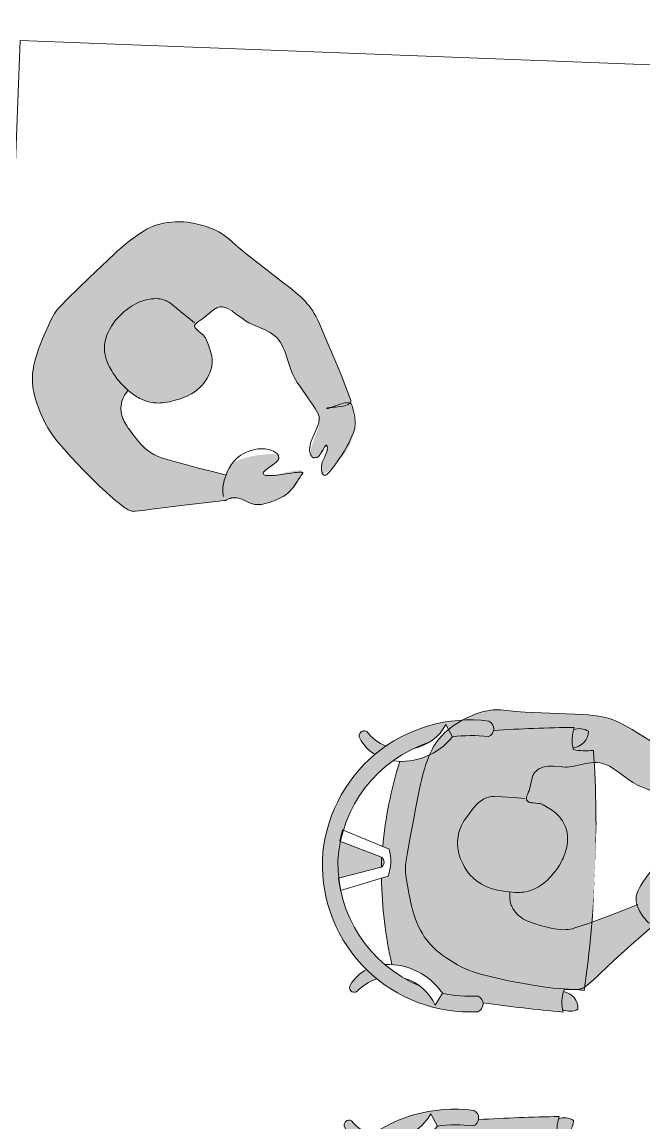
# Model space of a CAD drawing. Header units: millimetres. Extents: x 77208 to 83183, y 651 to 49284.
# Drawn here: x 79432 to 80594, y 47228 to 49284 of the extents above; entities that cross this region are included whole.
import ezdxf

# ---------------------------------------------------------------- set-up
doc = ezdxf.new("R2010")
doc.units = ezdxf.units.MM
doc.header["$MEASUREMENT"] = 0
for name, color, linetype, lineweight in [('FNSH-FLOR', 220, 'Continuous', 0), ('FURN-FREE', 1, 'Continuous', 0), ('PRES-FILL', 7, 'Continuous', 0), ('PRES-PEOP', 42, 'Continuous', 0)]:
    doc.layers.add(name, color=color, linetype=linetype, lineweight=lineweight)

# ---------------------------------------------------------------- blocks, each defined once
blk = doc.blocks.new('*U6')
at = {"layer": 'PRES-FILL', "linetype": 'ByBlock', "lineweight": -2}
h = blk.add_hatch(color=0, dxfattribs=at)
edge = h.paths.add_edge_path(flags=16)
edge.add_spline(control_points=[(-87.1, -291.1), (-88.9, -288.5), (-89.4, -283.3), (-89.5, -277.4)], knot_values=[0, 0, 0, 0, 1, 1, 1, 1], degree=3, periodic=0)
edge.add_spline(control_points=[(-89.5, -277.4), (-94.1, -264.3), (-102.3, -248.1), (-95, -247.6), (-88, -247), (-89.7, -264.1), (-89.5, -277.4)], knot_values=[0, 0, 0, 0, 0.509531, 0.509531, 0.509531, 1, 1, 1, 1], degree=3, periodic=0)
edge.add_spline(control_points=[(-89.5, -277.4), (-87.5, -283), (-86.2, -288.1), (-87.1, -291.1)], knot_values=[0, 0, 0, 0, 1, 1, 1, 1], degree=3, periodic=0)
edge.add_spline(control_points=[(-87.1, -291.1), (-86, -292.7), (-84.3, -293.3), (-82, -292.6), (-63.6, -286.7), (-44.9, -280.7), (-26.4, -274.1), (-4, -266.1), (18.4, -258.1), (40.8, -249.8), (62.1, -241.9), (84, -234.3), (102, -220.3), (117.4, -208.3), (129.9, -193.2), (142.6, -178.6), (163, -155.2), (182.9, -131.3), (203.2, -107.9), (213.2, -96.5), (224.2, -86), (234.3, -74.7), (246.7, -60.8), (254.8, -44.4), (259.7, -25), (268.8, 10.8), (269.4, 46.9), (252.7, 77.9), (241.3, 99.1), (227.3, 117.8), (212, 135.7), (198.2, 151.6), (184.4, 167.6), (170.6, 183.5), (153.9, 202.7), (137.1, 221.9), (119.8, 240.6), (106.8, 254.7), (88.4, 262.4), (71.1, 271.5), (49.3, 282.9), (28.3, 292.7), (3.3, 297.3), (-21.5, 302), (-44.7, 298.6), (-68.4, 290.7), (-91.1, 283.2), (-111.9, 273.8), (-130.5, 259.8), (-157.5, 239.5), (-182.8, 217.5), (-207.6, 194.9), (-226.2, 177.9), (-244, 160), (-260.3, 140.7), (-265.4, 134.8), (-270.1, 127.5), (-269.8, 119.5), (-269, 91.5), (-265, 65.1), (-263.2, 38), (-261.2, 9.3), (-260.2, -19.6), (-257.9, -48.3), (-257.6, -51.7), (-255, -54.6), (-254.2, -58), (-253.4, -61.6), (-253.2, -65.2), (-253.5, -68.8), (-254.4, -82.4), (-267.6, -92.2), (-268.2, -106.7), (-269, -125.4), (-262.5, -142.7), (-255.6, -157.8), (-248.2, -173.7), (-230.6, -189), (-215.1, -195.9), (-194.6, -205.1), (-227.5, -119.8), (-210.4, -122.7), (-200.6, -124.4), (-194.9, -152.8), (-181.9, -153.3), (-179.8, -153.3), (-175.7, -153.3), (-175.6, -151), (-174.7, -121.2), (-175.9, -84.2), (-191.9, -63.8), (-196.2, -58.4), (-202.4, -54.5), (-209.7, -51.7)], knot_values=[0, 0, 0, 0, 0.004098, 0.004098, 0.004098, 0.036354, 0.036354, 0.036354, 0.07573, 0.07573, 0.07573, 0.113201, 0.113201, 0.113201, 0.145266, 0.145266, 0.145266, 0.196552, 0.196552, 0.196552, 0.221625, 0.221625, 0.221625, 0.252365, 0.252365, 0.252365, 0.309173, 0.309173, 0.309173, 0.348127, 0.348127, 0.348127, 0.382965, 0.382965, 0.382965, 0.425054, 0.425054, 0.425054, 0.456865, 0.456865, 0.456865, 0.496842, 0.496842, 0.496842, 0.536467, 0.536467, 0.536467, 0.574696, 0.574696, 0.574696, 0.630228, 0.630228, 0.630228, 0.671879, 0.671879, 0.671879, 0.684675, 0.684675, 0.684675, 0.729775, 0.729775, 0.729775, 0.777357, 0.777357, 0.777357, 0.783126, 0.783126, 0.783126, 0.789055, 0.789055, 0.789055, 0.811446, 0.811446, 0.811446, 0.840448, 0.840448, 0.840448, 0.871083, 0.871083, 0.871083, 0.911485, 0.911485, 0.911485, 0.934486, 0.934486, 0.934486, 0.938181, 0.938181, 0.938181, 0.987094, 0.987094, 0.987094, 1, 1, 1, 1], degree=3, periodic=0)
edge.add_line((-209.7, -51.7), (-194, 0))
edge.add_spline(control_points=[(-194, 0), (-187, 22.7), (-179.6, 45.3), (-171.5, 67.7), (-163, 91.4), (-139.6, 107.6), (-118.7, 121.9), (-107.4, 129.7), (-96.1, 136.5), (-80.5, 136.9), (-68.4, 137.2), (-58.5, 133.8), (-50.1, 127.2)], knot_values=[0, 0, 0, 0, 0.324205, 0.324205, 0.324205, 0.66843, 0.66843, 0.66843, 0.855113, 0.855113, 0.855113, 1, 1, 1, 1], degree=3, periodic=0)
edge.add_line((-50.1, 127.2), (-43.4, 121.9))
edge.add_spline(control_points=[(-43.4, 121.9), (-53, 112), (-61.7, 101.2), (-66.2, 86.4), (-72, 67.4), (-70.6, 51.9), (-65.8, 32.4), (-60.9, 12.4), (-52.4, -3.9), (-40.5, -16.6), (-29.8, -28), (-15.7, -35.9), (4.1, -37.8), (21.4, -39.5), (32.8, -32.6), (46, -27.7), (56.1, -23.9), (64, -4.3), (73.4, -9.4), (78.2, -11.9), (80, -18.4), (83, -23.2), (90.4, -35.2), (104.9, -43.5), (103.9, -59.9), (102.6, -82.9), (81.9, -92.8), (71.8, -109.6), (62.8, -124.7), (56.9, -143.1), (45.7, -155.8), (27.6, -176.6), (-8.7, -176.6), (-33.9, -189.3), (-57.3, -201), (-80, -218.6), (-102.9, -230.2), (-126.4, -242.2), (-170.3, -203.5), (-183.9, -215.1), (-185.4, -216.4), (-186.2, -221.3), (-185.7, -224), (-184, -232.5), (-161.6, -243.7), (-165.3, -244.4), (-170.3, -245.4), (-189.8, -234), (-202.1, -232.4), (-207, -231.8), (-219.2, -228.5), (-217.4, -233.8), (-214.3, -243.7), (-208.3, -250.8), (-201.7, -257.1), (-184.8, -273.2), (-168.6, -289.9), (-141.4, -295.4), (-121.8, -299.2), (-104.3, -296.7), (-90.1, -293.9), (-88.5, -293.6), (-87.5, -292.6), (-87.1, -291.1)], knot_values=[0, 0, 0, 0, 0.044568, 0.044568, 0.044568, 0.101682, 0.101682, 0.101682, 0.159954, 0.159954, 0.159954, 0.212108, 0.212108, 0.212108, 0.25772, 0.25772, 0.25772, 0.292514, 0.292514, 0.292514, 0.310285, 0.310285, 0.310285, 0.355053, 0.355053, 0.355053, 0.417583, 0.417583, 0.417583, 0.47369, 0.47369, 0.47369, 0.564976, 0.564976, 0.564976, 0.649839, 0.649839, 0.649839, 0.736981, 0.736981, 0.736981, 0.746599, 0.746599, 0.746599, 0.777051, 0.777051, 0.777051, 0.817948, 0.817948, 0.817948, 0.83422, 0.83422, 0.83422, 0.863911, 0.863911, 0.863911, 0.939425, 0.939425, 0.939425, 0.993629, 0.993629, 0.993629, 1, 1, 1, 1], degree=3, periodic=0)
at = {"layer": 'PRES-PEOP', "color": 0, "linetype": 'ByBlock', "lineweight": -2, "flags": 128}
for points in [[(-250.1, -46.7), (-246.5, -46.2), (-243, -45.9), (-239.8, -45.9), (-236.8, -46), (-234, -46.3), (-228.6, -47.1), (-224, -48.2), (-219.9, -49.4), (-216.4, -50.7), (-213.3, -51.9), (-207.9, -54.4), (-203.8, -56.5), (-197.9, -59.9), (-191.9, -63.8), (-189.4, -65.6), (-184.9, -69.7), (-180.9, -73.9), (-177.6, -78.3), (-174.8, -82.6), (-172.5, -86.9), (-170.5, -91.1), (-168.9, -95.1), (-167.6, -98.9), (-166.6, -102.5), (-165.2, -109.4), (-164.5, -115.4), (-164.4, -120.5), (-164.6, -125), (-165, -128.8), (-165.6, -132), (-167.2, -137.4), (-168.7, -141.2), (-170.1, -143.9), (-172.6, -147.7), (-175.6, -151), (-175.9, -151.3), (-176.2, -151.6), (-176.5, -151.8), (-176.9, -152), (-177.2, -152.1), (-177.8, -152.4), (-178.3, -152.6), (-178.8, -152.7), (-179.2, -152.8), (-179.9, -153), (-180.5, -153.1), (-180.9, -153.1), (-181.4, -153.2), (-181.7, -153.2), (-181.9, -153.3), (-183, -153.2), (-184, -153.1), (-184.9, -152.7), (-185.8, -152.3), (-186.7, -151.8), (-187.6, -151.2), (-189.2, -149.7), (-190.7, -148.1), (-192.1, -146.4), (-193.4, -144.7), (-195.7, -141.2), (-199.7, -134.9), (-201.1, -132.6), (-202.4, -130.6), (-203.4, -129.1), (-204.3, -127.8), (-205.1, -126.7), (-206.5, -125.2), (-207.5, -124.2), (-208.2, -123.6), (-209.3, -123), (-209.9, -122.8), (-210.4, -122.7), (-211.6, -122.8), (-212.6, -123.4), (-213.4, -124.3), (-214, -125.6), (-214.5, -127.1), (-214.8, -128.8), (-215.1, -130.7), (-215.3, -132.8), (-215.4, -134.9), (-215.4, -139.4), (-215.3, -144), (-215, -148.6), (-214.3, -157.7), (-213.5, -165.7), (-212.9, -172.5), (-212.4, -178.2), (-212, -182.7), (-211.8, -186.3), (-211.7, -189.1), (-211.8, -191.3), (-211.8, -192.9), (-212, -194.1), (-212.2, -195), (-212.6, -196.2), (-213.1, -196.6), (-213.5, -196.8), (-214.2, -196.6), (-215.1, -195.9), (-216.8, -194.4), (-218.7, -192.9), (-220.7, -191.4), (-222.7, -189.9), (-224.8, -188.4), (-228.9, -185.5), (-232.6, -182.7), (-236, -180.2), (-238.9, -177.8), (-241.4, -175.6), (-245.6, -171.6), (-248.6, -168.4), (-250.6, -165.9), (-252, -163.9), (-253.9, -160.9), (-255.6, -157.8), (-258.4, -151.3), (-260.7, -145.7), (-262.6, -140.7), (-264, -136.4), (-265.2, -132.7), (-266, -129.4), (-267.2, -123.6), (-267.9, -119.4), (-268.2, -116.2), (-268.4, -111.4), (-268.2, -106.7), (-267.9, -104.3), (-267.3, -102), (-266.7, -99.9), (-265.9, -98), (-264.3, -94.3), (-257.6, -81.6), (-256.1, -78.5), (-255.1, -76.1), (-254.5, -74.2), (-253.9, -71.5), (-253.6, -70.1), (-253.5, -68.8), (-253.4, -67.5), (-253.4, -66.3), (-253.4, -65.3), (-253.4, -64.4), (-253.5, -62.8), (-253.6, -61.6), (-253.7, -60.7), (-253.9, -59.3), (-254.2, -58), (-254.4, -57.4), (-254.6, -56.8), (-255, -55.7), (-256.8, -52.1), (-257.2, -51.1), (-257.5, -50.4), (-257.6, -49.9), (-257.8, -49.1), (-257.9, -48.7), (-257.9, -48.3), (-259.4, -26.7), (-261.2, 5.6), (-263.2, 38), (-264.8, 58.4), (-267.6, 89), (-268.9, 104.3), (-269.8, 119.5), (-269.8, 121), (-269.8, 122.3), (-269.6, 123.6), (-269.4, 124.7), (-269.1, 125.8), (-268.4, 127.8), (-267.7, 129.5), (-267, 131), (-266.3, 132.3), (-265, 134.5), (-263.9, 136.1), (-262.2, 138.4), (-260.3, 140.7), (-254, 148.3), (-248.5, 154.6), (-238.6, 165.1), (-231.1, 172.8), (-219.5, 183.9), (-207.6, 194.9), (-188.9, 211.8), (-174.7, 224.2), (-163.9, 233.3), (-147.5, 246.7), (-130.5, 259.8), (-123.3, 264.8), (-116.9, 268.9), (-111.2, 272.2), (-106.1, 274.9), (-97.1, 279.4), (-90.1, 282.5), (-79.4, 286.7), (-68.4, 290.7), (-59.5, 293.5), (-51.6, 295.6), (-44.7, 297.1), (-38.6, 298.1), (-33.3, 298.8), (-28.6, 299.2), (-20.5, 299.6), (-14.5, 299.5), (-10, 299.2), (-3.3, 298.5), (3.3, 297.3), (11.9, 295.3), (19.5, 293.2), (26, 291.1), (31.7, 289.1), (41.7, 285.3), (49.1, 282.1), (60.1, 277), (71.1, 271.5), (84.3, 264.8), (94, 259.7), (101, 255.6), (106.1, 252.3), (109.7, 249.7), (112.4, 247.6), (116.2, 244.2), (119.8, 240.6), (132.8, 226.5), (151.8, 205.1), (170.6, 183.5), (191.3, 159.6), (212, 135.7), (217.6, 128.9), (222.5, 122.9), (230.6, 112.3), (236.4, 104.1), (240.6, 97.7), (246.8, 88), (252.7, 77.9), (255.8, 71.9), (258.3, 66.2), (260.3, 60.7), (261.9, 55.5), (263.2, 50.5), (265.1, 41), (266.1, 32.6), (266.5, 25.2), (266.6, 18.7), (266.4, 13.1), (265.6, 3.2), (264.6, -4), (262.5, -14.7), (259.7, -25), (257.6, -31.5), (255.6, -37.3), (253.6, -42.3), (251.7, -46.6), (250, -50.3), (246.7, -56.8), (244, -61.5), (241.8, -64.9), (238.2, -69.9), (234.3, -74.7), (230.5, -79), (223.6, -86.3), (213.3, -97), (208.2, -102.4), (203.2, -107.9), (172.9, -143.2), (142.6, -178.6), (133.1, -189.6), (125.9, -197.7), (120.3, -203.7), (116, -208), (112.7, -211.2), (107.5, -215.8), (102, -220.3), (98.6, -222.9), (95.2, -225.2), (88.9, -229.1), (83.1, -232.3), (78, -234.9), (68.9, -239), (61.9, -241.9), (40.8, -249.8), (7.2, -262), (-26.4, -274.1), (-40.3, -279), (-61.2, -285.9), (-82, -292.6), (-83.3, -292.9), (-84.5, -292.8), (-85.5, -292.5), (-86.5, -292), (-87.3, -291.3), (-88, -290.4), (-88.7, -289.5), (-89.3, -288.4), (-89.8, -287.2), (-90.3, -286), (-91, -283.3), (-91.7, -280.6), (-92.1, -277.9), (-92.8, -272.6), (-93.2, -267.8), (-93.5, -263.6), (-93.6, -260.2), (-93.8, -257.4), (-93.9, -255.1), (-93.9, -253.3), (-94, -251.9), (-94.1, -250.8), (-94.1, -249.9), (-94.3, -248.7), (-94.4, -248), (-94.5, -247.7), (-94.7, -247.5), (-95, -247.6), (-95.2, -247.9), (-95.2, -248.5), (-95.2, -249.2), (-95.1, -250), (-94.9, -251), (-94.6, -252), (-94.3, -253.1), (-93.6, -255.5), (-92.9, -257.9), (-92.1, -260.4), (-91.3, -262.9), (-89.8, -267.7), (-88.6, -272.1), (-87.6, -275.9), (-87, -279.1), (-86.5, -281.8), (-86.3, -284), (-86.2, -285.8), (-86.3, -287.3), (-86.4, -288.5), (-86.6, -289.5), (-87.1, -291), (-87.6, -292), (-88.1, -292.6), (-89, -293.4), (-90.1, -293.9), (-92.7, -294.7), (-95.3, -295.4), (-97.9, -296), (-100.4, -296.6), (-105.4, -297.6), (-110, -298.2), (-114.1, -298.7), (-117.7, -298.9), (-120.8, -299), (-123.6, -298.9), (-128.3, -298.6), (-131.8, -298.1), (-134.3, -297.6), (-138, -296.7), (-141.4, -295.4), (-149.1, -291.7), (-155.9, -288.2), (-161.8, -285), (-166.8, -282), (-175.7, -276.4), (-182.3, -272), (-192, -264.8), (-201.7, -257.1), (-203.2, -255.9), (-204.8, -254.6), (-206.4, -253.3), (-209.4, -250.7), (-212, -248.3), (-214.2, -246.2), (-215.9, -244.3), (-217.2, -242.7), (-218.2, -241.4), (-218.8, -240.2), (-219.3, -239.2), (-219.5, -238.4), (-219.6, -237.7), (-219.7, -237.1), (-219.6, -236.7), (-219.4, -235.8), (-219.1, -235.3), (-218.8, -234.9), (-218.2, -234.3), (-217.4, -233.8), (-216.6, -233.4), (-215.7, -233.1), (-214.9, -232.8), (-214.2, -232.6), (-213.4, -232.5), (-212, -232.2), (-210.8, -232.1), (-209.7, -232.1), (-207.8, -232.1), (-206.3, -232.1), (-204.2, -232.3), (-202.1, -232.4), (-199.7, -232.8), (-197.5, -233.3), (-195.5, -234), (-193.6, -234.7), (-190, -236.4), (-183.7, -239.7), (-181.4, -240.9), (-179.4, -241.9), (-177.6, -242.7), (-176, -243.3), (-173.3, -244.1), (-171.3, -244.5), (-169.8, -244.7), (-168.7, -244.8), (-167, -244.7), (-165.3, -244.4), (-164.6, -244.2), (-164.1, -243.9), (-163.7, -243.6), (-163.6, -243.3), (-163.6, -243), (-163.7, -242.6), (-163.9, -242.3), (-164.2, -241.9), (-164.6, -241.5), (-165, -241.1), (-165.5, -240.7), (-166.5, -239.8), (-167.7, -239), (-168.9, -238.2), (-170.1, -237.4), (-172.6, -235.9), (-177, -233), (-178.7, -231.8), (-180, -230.8), (-181.1, -230), (-182, -229.2), (-182.7, -228.6), (-183.8, -227.4), (-184.5, -226.5), (-185, -225.9), (-185.4, -224.9), (-185.6, -224.5), (-185.7, -224), (-185.7, -223.5), (-185.8, -223), (-185.8, -222.5), (-185.9, -221.5), (-186, -220.6), (-186, -219.8), (-185.9, -219.1), (-185.8, -218.5), (-185.7, -218), (-185.6, -217.6), (-185.5, -217.2), (-185.4, -216.9), (-185.1, -216.3), (-184.9, -216), (-184.7, -215.7), (-184.3, -215.4), (-183.9, -215.1), (-181.6, -213.7), (-179.3, -212.7), (-177.1, -212), (-174.8, -211.6), (-172.7, -211.4), (-170.5, -211.4), (-166.3, -211.9), (-162.3, -212.8), (-158.5, -214), (-155, -215.4), (-127.9, -228.6), (-124.6, -229.9), (-121.7, -230.8), (-119.3, -231.5), (-115, -232.2), (-111.9, -232.4), (-109.6, -232.2), (-106.2, -231.5), (-102.9, -230.2), (-94.2, -225.5), (-86.7, -221.1), (-73.5, -212.9), (-53.8, -200.5), (-43.9, -194.6), (-33.9, -189.3), (-29, -187.1), (-24.4, -185.2), (-15.2, -182.3), (1.3, -177.9), (13.7, -174.4), (18.2, -172.9), (22.1, -171.5), (28.6, -168.6), (33.3, -166), (36.6, -163.8), (41.4, -160.1), (43.6, -158.1), (45.7, -155.8), (47.9, -153.2), (49.9, -150.7), (51.6, -148.3), (54.5, -143.6), (56.8, -139.4), (60.6, -131.9), (66, -120.5), (68.8, -115), (71.8, -109.6), (73.8, -106.5), (75.8, -103.6), (80, -98.1), (87.8, -88.6), (90.7, -85.1), (93.1, -82), (95.2, -79.2), (96.8, -76.8), (99.4, -72.6), (101.1, -69.5), (102.1, -67.1), (103.3, -63.5), (103.7, -61.7), (103.9, -59.9), (104, -58.8), (103.9, -56.6), (103.6, -54.6), (103, -52.6), (102.3, -50.8), (101.5, -49.1), (100.7, -47.5), (98.8, -44.4), (83, -23.2), (78.3, -15.8), (77.2, -14), (76.3, -12.7), (75.6, -11.8), (74.5, -10.5), (73.4, -9.4), (72.7, -8.8), (72, -8.4), (71.4, -8.1), (70.7, -8), (70.1, -8), (69.5, -8.1), (68.8, -8.2), (68.2, -8.5), (67, -9.1), (65.9, -9.9), (64.8, -10.8), (63.7, -11.8), (62.7, -12.8), (60.7, -14.8), (57.2, -18.6), (54.5, -21.5), (52.4, -23.5), (50.9, -24.8), (49.7, -25.7), (48.8, -26.3), (47.4, -27.1), (46, -27.7), (35.6, -31.4), (27.7, -33.9), (21.7, -35.6), (17.3, -36.6), (13.9, -37.2), (11.5, -37.5), (7.8, -37.8), (4.1, -37.8), (1.2, -37.6), (-1.6, -37.3), (-4.1, -36.9), (-6.5, -36.4), (-10.9, -35.2), (-14.7, -33.9), (-18, -32.5), (-20.9, -31.1), (-23.4, -29.7), (-27.7, -27), (-31, -24.7), (-33.4, -22.9), (-36.9, -19.9), (-40.5, -16.6), (-43.3, -13.7), (-45.7, -11.1), (-47.8, -8.5), (-49.6, -6.1), (-51.2, -3.9), (-53.8, 0.4), (-55.9, 4.2), (-57.5, 7.5), (-60, 13.5), (-61.6, 18.1), (-63.8, 25.1), (-65.8, 32.4), (-67.4, 39.1), (-68.6, 45), (-69.3, 50.3), (-69.8, 54.9), (-70, 59), (-70, 62.5), (-70, 65.6), (-69.6, 70.9), (-69.1, 74.9), (-68.6, 77.8), (-67.5, 82.1), (-66.2, 86.4), (-65.3, 88.9), (-63.3, 93.6), (-61.4, 97.5), (-59.5, 100.9), (-57.8, 103.8), (-56.2, 106.3), (-53.1, 110.6), (-50.6, 113.8), (-46.6, 118.5), (-42.3, 123.1), (-39.5, 125.9), (-34.1, 130.9), (-29.4, 135), (-25.2, 138.3), (-21.5, 141), (-14.8, 145.5), (-9.6, 148.5), (-5.7, 150.7), (0.4, 153.8), (6.7, 156.6), (10, 158), (13.2, 159.1), (16.3, 159.9), (19.2, 160.6), (22, 161.2), (27.2, 161.9), (31.9, 162.1), (36, 162.1), (39.5, 162), (42.6, 161.6), (48, 160.8), (52, 159.8), (54.9, 159), (59.2, 157.4), (63.4, 155.6), (67.4, 153.5), (71.1, 151.4), (77.6, 147.3), (83.1, 143.3), (87.6, 139.5), (91.4, 136), (94.6, 132.8), (100, 126.9), (103.7, 122.1), (106.4, 118.4), (110.3, 112.5), (113.9, 106.4), (116.2, 102.1), (118.1, 97.9), (119.7, 93.8), (121, 89.9), (122.1, 86.2), (123, 82.8), (124.3, 76.2), (124.9, 70.4), (125.1, 65.4), (125, 61.1), (124.6, 57.4), (124.1, 54.2), (123.5, 51.5), (122.1, 47), (120.8, 43.7), (119.6, 41.3), (117.5, 38), (115, 34.8), (95.8, 13.3), (86, 2.7), (76.2, -7.9)], [(-209.7, -51.7), (-201.8, -25.9), (-194, 0), (-188.7, 17), (-180.4, 42.4), (-176.1, 55), (-171.5, 67.7), (-169.8, 72), (-167.8, 75.9), (-165.8, 79.4), (-163.8, 82.6), (-161.7, 85.5), (-157.5, 90.7), (-153.4, 95), (-149.7, 98.6), (-146.2, 101.7), (-139.8, 106.9), (-134.7, 110.7), (-126.9, 116.3), (-118.7, 121.9), (-114, 125), (-109.9, 127.5), (-106.3, 129.4), (-103.1, 131), (-100.3, 132.3), (-97.8, 133.3), (-95.7, 134), (-91.9, 135.2), (-89.1, 135.9), (-86.9, 136.3), (-83.7, 136.7), (-80.5, 136.9), (-78.6, 136.9), (-76.8, 136.8), (-75, 136.7), (-71.8, 136.3), (-68.9, 135.7), (-66.3, 135.1), (-64.1, 134.4), (-62.2, 133.8), (-59, 132.5), (-56.6, 131.3), (-54.9, 130.4), (-52.5, 128.9), (-50.1, 127.2), (-46.8, 124.6), (-43.4, 121.9)]]:
    blk.add_lwpolyline(points, dxfattribs=at)
blk = doc.blocks.new('wishbone')
at = {"layer": 'PRES-FILL', "linetype": 'ByBlock', "lineweight": -2}
for points in [[(-37.8, 277.2, 0.130777), (-3.2, 307.3, -0.306335), (224.4, 469.1, -0.036506), (260.6, 465.6), (261, 466.7), (282.8, 462.6), (282.2, 460.9, -0.243242), (452, 307.3, 0.130777), (486.6, 277.2), (463.9, 264.3, -0.067728), (466.8, 197.2, 0.647408), (496, 197.1, 0.43745), (224.4, 498.1, 0.43745), (-47.2, 197.1, 0.647408), (-18, 197.2, -0.067728), (-15, 264.3)], [(224.4, 469.1, 0.032547), (192.1, 466.2), (215.5, 388, 0.563813), (234.1, 388.1), (260.6, 465.6, 0.036506)], [(6.8, 387.5, -0.023854), (23.5, 407.8, 0.127399), (-5.9, 436.8, 0.803319), (-18.7, 424.5, -0.128112)], [(425.3, 407.8, -0.023854), (442, 387.5, -0.128112), (467.5, 424.5, 0.803319), (454.7, 436.8, 0.127399)], [(463.7, 264.2, -0.23081), (414.2, 360.7, 0.052465), (254.4, 386.3), (254.3, 386.1), (249.9, 374.3, -0.15836), (199.4, 374.2), (195.2, 386.4, 0.052724), (34.6, 360.7, -0.23081), (-14.9, 264.2), (-15, 264.3, 0.067728), (-18, 197.2, -0.256697), (-30.3, 187.8, 0.011555), (-41.7, 37.5, -0.149337), (-0.1, 37.6, -0.072231), (0, 0, 0.02684), (224.4, -12, 0.02684), (448.8, 0, -0.072231), (448.9, 37.6, -0.149337), (490.5, 37.5, 0.011555), (479.1, 187.8, -0.256697), (466.8, 197.2, 0.067728), (463.9, 264.3)], [(-3.4, 38.5, 0.121346), (-37.4, 38.7, 0.226734), (-35.3, 10.3, 0.384766)], [(486.2, 38.7, 0.121346), (452.2, 38.5, 0.384766), (484.1, 10.3, 0.226734)]]:
    blk.add_hatch(color=7, dxfattribs=at).paths.add_polyline_path(points)
at = {"layer": 'FURN-FREE', "linetype": 'ByBlock', "lineweight": -2}
for p, q in [((169.1, 462.3), (192, 466.6)), ((199.4, 374.2), (169.1, 462.3)), ((192, 466.6), (215.5, 388)), ((234.1, 388.1), (261, 466.7)), ((282.8, 462.6), (249.9, 374.3)), ((261, 466.7), (282.8, 462.6)), ((-37.8, 277.2), (-14.9, 264.2)), ((486.6, 277.2), (463.7, 264.2))]:
    blk.add_line(p, q, dxfattribs=at)
for centre, radius, start, end in [((227.7, 222.1), 276, 90.6858, 185.1938), ((221.1, 222.1), 276, 354.8062, 89.3142), ((230.2, 219.9), 249.3, 91.3373, 159.4639), ((218.6, 219.9), 249.3, 20.5361, 88.6627), ((-10.9, 429.2), 9.04, 56.1779, 211.2802), ((-47, 365.4), 82.3, 31.0105, 60.0518), ((495.8, 365.4), 82.3, 119.9482, 148.9895), ((459.8, 429.2), 9.04, 328.7198, 123.8221), ((-77, 357.2), 89.1, 19.9162, 49.1183), ((525.8, 357.2), 89.1, 130.8817, 160.0838), ((-89.1, 363.1), 123.6, 306.8706, 4.9264), ((236.4, -386.2), 773.7, 93.0479, 105.1203), ((224.4, 451.9), 81.7, 252.2006, 288.1951), ((224.8, 393.7), 10.9, 211.3681, 329.0276), ((236.4, -386.2), 773.7, 90.1983, 91.5103), ((212.4, -386.2), 773.7, 74.8797, 86.9521), ((537.9, 363.1), 123.6, 175.0736, 233.1294), ((-77, 357.2), 89.1, 296.1194, 345.8993), ((525.8, 357.2), 89.1, 194.1007, 243.8806), ((230.2, 219.9), 249.3, 169.7255, 185.224), ((218.6, 219.9), 249.3, 354.776, 10.2745), ((-32.6, 203.7), 16, 204.3592, 336.0365), ((3216.8, -134.4), 3263, 174.3331, 176.9812), ((481.4, 203.7), 16, 203.9635, 335.6408), ((-2768, -134.4), 3263, 3.0188, 5.6669), ((-20.7, -30.5), 71.1, 73.2106, 107.1851), ((-6.7, 26.7), 33, 158.6902, 209.7899), ((-35, 42.1), 31.8, 269.3755, 353.5556), ((-129.6, 18.4), 130.9, 351.9351, 8.4606), ((578.4, 18.4), 130.9, 171.5394, 188.0649), ((469.5, -30.5), 71.1, 72.8149, 106.7894), ((483.8, 42.1), 31.8, 186.4444, 270.6245), ((455.5, 26.7), 33, 330.2101, 21.3098), ((223.7, 2082.7), 2094.7, 263.8705, 270.0203), ((225.1, 2082.7), 2094.7, 269.9797, 276.1295)]:
    blk.add_arc(centre, radius, start, end, dxfattribs=at)
blk = doc.blocks.new('wishbone_1')
at = {"layer": 'PRES-FILL', "linetype": 'ByBlock', "lineweight": -2}
for points in [[(-37.8, 277.2, 0.130777), (-3.2, 307.3, -0.306335), (224.4, 469.1, -0.036506), (260.6, 465.6), (261, 466.7), (282.8, 462.6), (282.2, 460.9, -0.243242), (452, 307.3, 0.130777), (486.6, 277.2), (463.9, 264.3, -0.067728), (466.8, 197.2, 0.647408), (496, 197.1, 0.43745), (224.4, 498.1, 0.43745), (-47.2, 197.1, 0.647408), (-18, 197.2, -0.067728), (-15, 264.3)], [(224.4, 469.1, 0.032547), (192.1, 466.2), (215.5, 388, 0.563813), (234.1, 388.1), (260.6, 465.6, 0.036506)], [(6.8, 387.5, -0.023854), (23.5, 407.8, 0.127399), (-5.9, 436.8, 0.803319), (-18.7, 424.5, -0.128112)], [(425.3, 407.8, -0.023854), (442, 387.5, -0.128112), (467.5, 424.5, 0.803319), (454.7, 436.8, 0.127399)], [(463.7, 264.2, -0.23081), (414.2, 360.7, 0.052465), (254.4, 386.3), (254.3, 386.1), (249.9, 374.3, -0.15836), (199.4, 374.2), (195.2, 386.4, 0.052724), (34.6, 360.7, -0.23081), (-14.9, 264.2), (-15, 264.3, 0.067728), (-18, 197.2, -0.256697), (-30.3, 187.8, 0.011555), (-41.7, 37.5, -0.149337), (-0.1, 37.6, -0.072231), (0, 0, 0.02684), (224.4, -12, 0.02684), (448.8, 0, -0.072231), (448.9, 37.6, -0.149337), (490.5, 37.5, 0.011555), (479.1, 187.8, -0.256697), (466.8, 197.2, 0.067728), (463.9, 264.3)], [(-3.4, 38.5, 0.121346), (-37.4, 38.7, 0.226734), (-35.3, 10.3, 0.384766)], [(486.2, 38.7, 0.121346), (452.2, 38.5, 0.384766), (484.1, 10.3, 0.226734)]]:
    blk.add_hatch(color=7, dxfattribs=at).paths.add_polyline_path(points)
at = {"layer": 'FURN-FREE', "linetype": 'ByBlock', "lineweight": -2}
for p, q in [((169.1, 462.3), (192, 466.6)), ((199.4, 374.2), (169.1, 462.3)), ((192, 466.6), (215.5, 388)), ((234.1, 388.1), (261, 466.7)), ((282.8, 462.6), (249.9, 374.3)), ((261, 466.7), (282.8, 462.6)), ((-37.8, 277.2), (-14.9, 264.2)), ((486.6, 277.2), (463.7, 264.2))]:
    blk.add_line(p, q, dxfattribs=at)
for centre, radius, start, end in [((227.7, 222.1), 276, 90.6858, 185.1938), ((221.1, 222.1), 276, 354.8062, 89.3142), ((230.2, 219.9), 249.3, 91.3373, 159.4639), ((218.6, 219.9), 249.3, 20.5361, 88.6627), ((-10.9, 429.2), 9.04, 56.1779, 211.2802), ((-47, 365.4), 82.3, 31.0105, 60.0518), ((495.8, 365.4), 82.3, 119.9482, 148.9895), ((459.8, 429.2), 9.04, 328.7198, 123.8221), ((-77, 357.2), 89.1, 19.9162, 49.1183), ((525.8, 357.2), 89.1, 130.8817, 160.0838), ((-89.1, 363.1), 123.6, 306.8706, 4.9264), ((236.4, -386.2), 773.7, 93.0479, 105.1203), ((224.4, 451.9), 81.7, 252.2006, 288.1951), ((224.8, 393.7), 10.9, 211.3681, 329.0276), ((236.4, -386.2), 773.7, 90.1983, 91.5103), ((212.4, -386.2), 773.7, 74.8797, 86.9521), ((537.9, 363.1), 123.6, 175.0736, 233.1294), ((-77, 357.2), 89.1, 296.1194, 345.8993), ((525.8, 357.2), 89.1, 194.1007, 243.8806), ((230.2, 219.9), 249.3, 169.7255, 185.224), ((218.6, 219.9), 249.3, 354.776, 10.2745), ((-32.6, 203.7), 16, 204.3592, 336.0365), ((3216.8, -134.4), 3263, 174.3331, 176.9812), ((481.4, 203.7), 16, 203.9635, 335.6408), ((-2768, -134.4), 3263, 3.0188, 5.6669), ((-20.7, -30.5), 71.1, 73.2106, 107.1851), ((-6.7, 26.7), 33, 158.6902, 209.7899), ((-35, 42.1), 31.8, 269.3755, 353.5556), ((-129.6, 18.4), 130.9, 351.9351, 8.4606), ((578.4, 18.4), 130.9, 171.5394, 188.0649), ((469.5, -30.5), 71.1, 72.8149, 106.7894), ((483.8, 42.1), 31.8, 186.4444, 270.6245), ((455.5, 26.7), 33, 330.2101, 21.3098), ((223.7, 2082.7), 2094.7, 263.8705, 270.0203), ((225.1, 2082.7), 2094.7, 269.9797, 276.1295)]:
    blk.add_arc(centre, radius, start, end, dxfattribs=at)
blk = doc.blocks.new('*U31')
at = {"layer": 'PRES-FILL', "color": 7, "linetype": 'ByBlock', "lineweight": -2, "rotation": 87.78686084466047}
for name, p in [('wishbone', (-344.5, 526.2)), ('wishbone_1', (-372.6, -200.7))]:
    blk.add_blockref(name, p, dxfattribs=at)
at = {"linetype": 'ByBlock', "lineweight": -2}
blk.add_wipeout([(-307.3, 1199.3), (891.8, 1153), (799.1, -1245.2), (-400, -1198.9)], dxfattribs=at).dxf.layer = 'FURN-FREE'
blk = doc.blocks.new('*U44')
at = {"layer": 'PRES-FILL', "linetype": 'ByBlock', "lineweight": -2}
h = blk.add_hatch(color=0, dxfattribs=at)
edge = h.paths.add_edge_path(flags=16)
edge.add_spline(control_points=[(-87.1, -291.1), (-88.9, -288.5), (-89.4, -283.3), (-89.5, -277.4)], knot_values=[0, 0, 0, 0, 1, 1, 1, 1], degree=3, periodic=0)
edge.add_spline(control_points=[(-89.5, -277.4), (-94.1, -264.3), (-102.3, -248.1), (-95, -247.6), (-88, -247), (-89.7, -264.1), (-89.5, -277.4)], knot_values=[0, 0, 0, 0, 0.509531, 0.509531, 0.509531, 1, 1, 1, 1], degree=3, periodic=0)
edge.add_spline(control_points=[(-89.5, -277.4), (-87.5, -283), (-86.2, -288.1), (-87.1, -291.1)], knot_values=[0, 0, 0, 0, 1, 1, 1, 1], degree=3, periodic=0)
edge.add_spline(control_points=[(-87.1, -291.1), (-86, -292.7), (-84.3, -293.3), (-82, -292.6), (-63.6, -286.7), (-44.9, -280.7), (-26.4, -274.1), (-4, -266.1), (18.4, -258.1), (40.8, -249.8), (62.1, -241.9), (84, -234.3), (102, -220.3), (117.4, -208.3), (129.9, -193.2), (142.6, -178.6), (163, -155.2), (182.9, -131.3), (203.2, -107.9), (213.2, -96.5), (224.2, -86), (234.3, -74.7), (246.7, -60.8), (254.8, -44.4), (259.7, -25), (268.8, 10.8), (269.4, 46.9), (252.7, 77.9), (241.3, 99.1), (227.3, 117.8), (212, 135.7), (198.2, 151.6), (184.4, 167.6), (170.6, 183.5), (153.9, 202.7), (137.1, 221.9), (119.8, 240.6), (106.8, 254.7), (88.4, 262.4), (71.1, 271.5), (49.3, 282.9), (28.3, 292.7), (3.3, 297.3), (-21.5, 302), (-44.7, 298.6), (-68.4, 290.7), (-91.1, 283.2), (-111.9, 273.8), (-130.5, 259.8), (-157.5, 239.5), (-182.8, 217.5), (-207.6, 194.9), (-226.2, 177.9), (-244, 160), (-260.3, 140.7), (-265.4, 134.8), (-270.1, 127.5), (-269.8, 119.5), (-269, 91.5), (-265, 65.1), (-263.2, 38), (-261.2, 9.3), (-260.2, -19.6), (-257.9, -48.3), (-257.6, -51.7), (-255, -54.6), (-254.2, -58), (-253.4, -61.6), (-253.2, -65.2), (-253.5, -68.8), (-254.4, -82.4), (-267.6, -92.2), (-268.2, -106.7), (-269, -125.4), (-262.5, -142.7), (-255.6, -157.8), (-248.2, -173.7), (-230.6, -189), (-215.1, -195.9), (-194.6, -205.1), (-227.5, -119.8), (-210.4, -122.7), (-200.6, -124.4), (-194.9, -152.8), (-181.9, -153.3), (-179.8, -153.3), (-175.7, -153.3), (-175.6, -151), (-174.7, -121.2), (-175.9, -84.2), (-191.9, -63.8), (-196.2, -58.4), (-202.4, -54.5), (-209.7, -51.7)], knot_values=[0, 0, 0, 0, 0.004098, 0.004098, 0.004098, 0.036354, 0.036354, 0.036354, 0.07573, 0.07573, 0.07573, 0.113201, 0.113201, 0.113201, 0.145266, 0.145266, 0.145266, 0.196552, 0.196552, 0.196552, 0.221625, 0.221625, 0.221625, 0.252365, 0.252365, 0.252365, 0.309173, 0.309173, 0.309173, 0.348127, 0.348127, 0.348127, 0.382965, 0.382965, 0.382965, 0.425054, 0.425054, 0.425054, 0.456865, 0.456865, 0.456865, 0.496842, 0.496842, 0.496842, 0.536467, 0.536467, 0.536467, 0.574696, 0.574696, 0.574696, 0.630228, 0.630228, 0.630228, 0.671879, 0.671879, 0.671879, 0.684675, 0.684675, 0.684675, 0.729775, 0.729775, 0.729775, 0.777357, 0.777357, 0.777357, 0.783126, 0.783126, 0.783126, 0.789055, 0.789055, 0.789055, 0.811446, 0.811446, 0.811446, 0.840448, 0.840448, 0.840448, 0.871083, 0.871083, 0.871083, 0.911485, 0.911485, 0.911485, 0.934486, 0.934486, 0.934486, 0.938181, 0.938181, 0.938181, 0.987094, 0.987094, 0.987094, 1, 1, 1, 1], degree=3, periodic=0)
edge.add_line((-209.7, -51.7), (-194, 0))
edge.add_spline(control_points=[(-194, 0), (-187, 22.7), (-179.6, 45.3), (-171.5, 67.7), (-163, 91.4), (-139.6, 107.6), (-118.7, 121.9), (-107.4, 129.7), (-96.1, 136.5), (-80.5, 136.9), (-68.4, 137.2), (-58.5, 133.8), (-50.1, 127.2)], knot_values=[0, 0, 0, 0, 0.324205, 0.324205, 0.324205, 0.66843, 0.66843, 0.66843, 0.855113, 0.855113, 0.855113, 1, 1, 1, 1], degree=3, periodic=0)
edge.add_line((-50.1, 127.2), (-43.4, 121.9))
edge.add_spline(control_points=[(-43.4, 121.9), (-53, 112), (-61.7, 101.2), (-66.2, 86.4), (-72, 67.4), (-70.6, 51.9), (-65.8, 32.4), (-60.9, 12.4), (-52.4, -3.9), (-40.5, -16.6), (-29.8, -28), (-15.7, -35.9), (4.1, -37.8), (21.4, -39.5), (32.8, -32.6), (46, -27.7), (56.1, -23.9), (64, -4.3), (73.4, -9.4), (78.2, -11.9), (80, -18.4), (83, -23.2), (90.4, -35.2), (104.9, -43.5), (103.9, -59.9), (102.6, -82.9), (81.9, -92.8), (71.8, -109.6), (62.8, -124.7), (56.9, -143.1), (45.7, -155.8), (27.6, -176.6), (-8.7, -176.6), (-33.9, -189.3), (-57.3, -201), (-80, -218.6), (-102.9, -230.2), (-126.4, -242.2), (-170.3, -203.5), (-183.9, -215.1), (-185.4, -216.4), (-186.2, -221.3), (-185.7, -224), (-184, -232.5), (-161.6, -243.7), (-165.3, -244.4), (-170.3, -245.4), (-189.8, -234), (-202.1, -232.4), (-207, -231.8), (-219.2, -228.5), (-217.4, -233.8), (-214.3, -243.7), (-208.3, -250.8), (-201.7, -257.1), (-184.8, -273.2), (-168.6, -289.9), (-141.4, -295.4), (-121.8, -299.2), (-104.3, -296.7), (-90.1, -293.9), (-88.5, -293.6), (-87.5, -292.6), (-87.1, -291.1)], knot_values=[0, 0, 0, 0, 0.044568, 0.044568, 0.044568, 0.101682, 0.101682, 0.101682, 0.159954, 0.159954, 0.159954, 0.212108, 0.212108, 0.212108, 0.25772, 0.25772, 0.25772, 0.292514, 0.292514, 0.292514, 0.310285, 0.310285, 0.310285, 0.355053, 0.355053, 0.355053, 0.417583, 0.417583, 0.417583, 0.47369, 0.47369, 0.47369, 0.564976, 0.564976, 0.564976, 0.649839, 0.649839, 0.649839, 0.736981, 0.736981, 0.736981, 0.746599, 0.746599, 0.746599, 0.777051, 0.777051, 0.777051, 0.817948, 0.817948, 0.817948, 0.83422, 0.83422, 0.83422, 0.863911, 0.863911, 0.863911, 0.939425, 0.939425, 0.939425, 0.993629, 0.993629, 0.993629, 1, 1, 1, 1], degree=3, periodic=0)
at = {"layer": 'PRES-PEOP', "color": 0, "linetype": 'ByBlock', "lineweight": -2, "flags": 128}
for points in [[(-250.1, -46.7), (-246, -46.2), (-242, -45.9), (-238.3, -45.8), (-234.8, -45.8), (-228.2, -46.1), (-222.5, -46.7), (-217.6, -47.6), (-213.6, -48.7), (-210.1, -49.8), (-207.3, -50.9), (-204.9, -52.1), (-202.9, -53.1), (-199.6, -55.3), (-197.4, -57.1), (-195.8, -58.6), (-193.7, -61.1), (-191.9, -63.8), (-189.4, -68.6), (-187.1, -73.3), (-185.1, -77.9), (-181.9, -87), (-179.4, -95.2), (-177.6, -102.6), (-176.4, -109), (-175.5, -114.7), (-174.9, -119.6), (-174.2, -128.1), (-174.1, -134.2), (-174.2, -138.7), (-174.7, -145.1), (-175.6, -151), (-175.6, -151.2), (-175.7, -151.4), (-175.8, -151.5), (-175.9, -151.6), (-176, -151.8), (-176.2, -152), (-176.4, -152.2), (-176.7, -152.3), (-176.9, -152.4), (-177.2, -152.5), (-177.5, -152.6), (-178, -152.8), (-178.5, -152.9), (-178.9, -152.9), (-179.7, -153.1), (-180.3, -153.1), (-181.1, -153.2), (-181.5, -153.2), (-181.9, -153.3), (-183.2, -153.3), (-184.4, -153.1), (-185.5, -152.8), (-186.6, -152.4), (-187.5, -151.9), (-188.4, -151.3), (-190.1, -150), (-191.6, -148.4), (-192.9, -146.7), (-194.1, -145.1), (-196.2, -141.7), (-199.6, -135.3), (-200.9, -133), (-202, -131.1), (-202.9, -129.5), (-203.8, -128.2), (-204.5, -127.1), (-205.9, -125.5), (-207, -124.5), (-207.8, -123.8), (-209.1, -123.1), (-209.7, -122.9), (-210.4, -122.7), (-211.9, -122.7), (-213.1, -123.1), (-214.1, -124), (-214.8, -125.1), (-215.3, -126.5), (-215.7, -128.1), (-215.9, -129.9), (-215.9, -131.9), (-215.9, -133.9), (-215.7, -138.3), (-215.2, -142.8), (-214.5, -147.4), (-213.1, -156.3), (-211.7, -164.2), (-210.6, -171.1), (-209.7, -176.7), (-209.2, -181.3), (-208.9, -185), (-208.8, -187.9), (-208.9, -190.2), (-209.1, -191.9), (-209.4, -193.2), (-209.8, -194.2), (-210.2, -194.9), (-211, -195.8), (-211.8, -196.3), (-212.5, -196.4), (-213.7, -196.3), (-215.1, -195.9), (-217.9, -194.7), (-220.5, -193.3), (-223.1, -191.9), (-225.5, -190.4), (-230.1, -187.4), (-234, -184.3), (-237.4, -181.5), (-240.3, -178.8), (-242.7, -176.4), (-246.7, -172), (-249.3, -168.6), (-251.2, -165.9), (-253.6, -161.9), (-254.6, -159.8), (-255.6, -157.8), (-258, -151.8), (-260.1, -146.6), (-261.8, -141.8), (-263.3, -137.7), (-264.4, -133.9), (-265.3, -130.7), (-266.7, -124.8), (-267.5, -120.4), (-267.9, -117), (-268.2, -111.9), (-268.2, -106.7), (-267.9, -104), (-267.4, -101.6), (-266.8, -99.5), (-266.1, -97.5), (-265.3, -95.7), (-263.7, -92.3), (-257.2, -80.9), (-255.9, -77.9), (-255, -75.7), (-254.4, -74), (-253.8, -71.4), (-253.5, -68.8), (-253.4, -67.4), (-253.4, -66.2), (-253.4, -65.2), (-253.4, -63.4), (-253.5, -62.1), (-253.6, -61.1), (-253.9, -59.5), (-254.2, -58), (-254.4, -57.4), (-254.6, -56.8), (-254.8, -56.3), (-255.2, -55.3), (-256.9, -51.8), (-257.3, -51), (-257.5, -50.3), (-257.6, -49.8), (-257.8, -49), (-257.9, -48.3), (-259.4, -26.7), (-261.2, 5.6), (-263.2, 38), (-264, 48.1), (-267.6, 83.2), (-268.4, 92.1), (-269.3, 105.6), (-269.7, 112.5), (-269.8, 119.5), (-269.8, 121.1), (-269.7, 122.5), (-269.5, 123.8), (-269.2, 125), (-268.9, 126.1), (-268.3, 128.1), (-267.6, 129.8), (-266.8, 131.3), (-266.2, 132.6), (-264.9, 134.8), (-263.8, 136.3), (-262.1, 138.6), (-260.3, 140.7), (-254.2, 147.8), (-243.1, 160), (-234.5, 169), (-221.2, 182.1), (-207.6, 194.9), (-188.8, 211.8), (-174.6, 224.2), (-163.8, 233.3), (-147.3, 246.7), (-130.5, 259.8), (-123.4, 264.8), (-117, 268.9), (-111.4, 272.2), (-106.3, 275), (-97.2, 279.5), (-90.3, 282.5), (-79.5, 286.8), (-68.4, 290.7), (-59.5, 293.5), (-51.7, 295.5), (-44.9, 296.9), (-39, 297.9), (-33.8, 298.6), (-29.2, 299), (-21.2, 299.4), (-15.2, 299.4), (-10.6, 299.1), (-3.7, 298.4), (3.3, 297.3), (12.4, 295.3), (20.2, 293.2), (26.9, 291.1), (32.6, 289.1), (42.4, 285.3), (49.6, 282.1), (60.4, 277), (71.1, 271.5), (84.1, 264.8), (93.9, 259.7), (100.9, 255.6), (106.1, 252.3), (109.7, 249.7), (112.4, 247.6), (116.3, 244.2), (119.8, 240.6), (132.7, 226.5), (151.7, 205.1), (170.6, 183.5), (191.3, 159.6), (212, 135.7), (217.7, 128.9), (222.5, 123), (230.7, 112.3), (236.6, 104.1), (240.9, 97.8), (247, 88.1), (249.9, 83), (252.7, 77.9), (255.6, 71.9), (258, 66.3), (259.9, 60.9), (261.5, 55.8), (262.7, 51), (264.5, 41.8), (265.5, 33.6), (265.9, 26.4), (266, 20), (265.5, 8.8), (264.6, 0.4), (263.7, -6), (261.9, -15.5), (259.7, -25), (257.7, -32.1), (255.7, -38.1), (253.8, -43.2), (251.9, -47.5), (250.1, -51.2), (248.5, -54.4), (245.4, -59.8), (242.9, -63.7), (240.9, -66.5), (237.7, -70.7), (234.3, -74.7), (226.6, -83), (214.8, -95.4), (208.9, -101.6), (203.2, -107.9), (172.9, -143.2), (142.6, -178.6), (133.1, -189.6), (125.9, -197.7), (120.3, -203.7), (115.9, -208), (112.6, -211.2), (107.4, -215.9), (102, -220.3), (98.6, -222.9), (91.9, -227.3), (85.9, -230.8), (80.5, -233.7), (75.7, -236), (67.1, -239.8), (54, -244.9), (40.8, -249.8), (7.2, -262.1), (-26.4, -274.1), (-40.3, -278.9), (-61.2, -285.9), (-82, -292.6), (-83.3, -292.9), (-84.4, -292.8), (-85.3, -292.5), (-86.1, -292), (-86.7, -291.3), (-87.3, -290.5), (-87.7, -289.5), (-88.1, -288.4), (-88.3, -287.3), (-88.6, -286.1), (-88.8, -283.5), (-89, -280.8), (-89.1, -278.1), (-89, -272.8), (-88.9, -268), (-88.8, -263.9), (-88.9, -260.4), (-89, -257.6), (-89.2, -255.3), (-89.5, -253.5), (-89.8, -252.1), (-90.2, -251), (-90.5, -250.1), (-90.9, -249.4), (-91.7, -248.5), (-92.3, -248), (-92.9, -247.7), (-93.9, -247.5), (-95, -247.6), (-96.1, -247.9), (-96.9, -248.4), (-97.6, -249.1), (-98, -249.9), (-98.2, -250.9), (-98.3, -251.9), (-98.3, -253), (-98.2, -254.2), (-98, -255.4), (-97.4, -257.9), (-96.5, -260.4), (-88.3, -281.5), (-87.6, -283.8), (-87.1, -285.8), (-86.9, -287.3), (-86.7, -288.6), (-86.7, -289.6), (-86.8, -290.5), (-87.2, -291.7), (-87.7, -292.5), (-88.1, -293), (-89, -293.5), (-90.1, -293.9), (-95.8, -294.9), (-100.9, -295.6), (-105.6, -296.2), (-109.7, -296.5), (-113.4, -296.8), (-120.1, -297), (-125.3, -296.9), (-129.2, -296.7), (-135.2, -296.2), (-141.4, -295.4), (-146.3, -294.4), (-150.6, -293.3), (-154.6, -292), (-158.2, -290.7), (-161.4, -289.2), (-167.3, -286.2), (-172.1, -283.3), (-176.2, -280.5), (-179.6, -277.9), (-185.4, -273), (-189.6, -269.2), (-195.7, -263.2), (-201.7, -257.1), (-204.2, -254.5), (-206.3, -252.1), (-208.2, -249.9), (-209.7, -247.9), (-211, -246.1), (-212.1, -244.6), (-213.9, -241.9), (-215, -239.8), (-215.8, -238.3), (-216.3, -237.2), (-216.9, -235.5), (-217.4, -233.8), (-217.5, -233.5), (-217.5, -233.1), (-217.4, -232.9), (-217.3, -232.6), (-217.1, -232.4), (-216.9, -232.2), (-216.7, -232), (-216.5, -231.9), (-216.2, -231.8), (-215.6, -231.6), (-214.9, -231.4), (-214.2, -231.4), (-213.5, -231.3), (-212.8, -231.3), (-211.5, -231.3), (-210.2, -231.4), (-208, -231.6), (-206.3, -231.8), (-205.2, -232), (-204.3, -232.1), (-203.7, -232.2), (-202.9, -232.3), (-202.1, -232.4), (-199.8, -232.9), (-197.4, -233.4), (-195.2, -234), (-190.9, -235.4), (-187, -236.8), (-180.4, -239.4), (-178, -240.4), (-176, -241.1), (-174.3, -241.8), (-172.9, -242.3), (-170.6, -243.1), (-169, -243.6), (-167.9, -243.9), (-166.5, -244.2), (-165.3, -244.4), (-165, -244.4), (-164.8, -244.3), (-164.7, -244.1), (-164.7, -243.9), (-164.9, -243.7), (-165.1, -243.4), (-165.4, -243), (-165.7, -242.7), (-166.1, -242.3), (-167, -241.5), (-168.1, -240.6), (-169.1, -239.8), (-170.2, -238.9), (-172.4, -237.1), (-174.5, -235.4), (-178.1, -232.4), (-179.4, -231.3), (-180.5, -230.3), (-182.2, -228.6), (-183.4, -227.4), (-184.1, -226.5), (-184.6, -225.8), (-185.2, -224.9), (-185.7, -224), (-185.7, -223.8), (-185.8, -223.6), (-185.9, -223.1), (-186, -222.6), (-186, -222.1), (-186, -221.6), (-186, -221.1), (-185.9, -220.2), (-185.8, -219.4), (-185.7, -218.7), (-185.5, -218), (-185.4, -217.5), (-185.2, -217.1), (-185.1, -216.8), (-185, -216.5), (-184.8, -216), (-184.6, -215.7), (-184.4, -215.5), (-184.2, -215.3), (-183.9, -215.1), (-182.4, -214.3), (-180.8, -213.8), (-179.1, -213.5), (-177.4, -213.4), (-175.6, -213.5), (-171.9, -214.1), (-168.1, -215), (-164.4, -216.2), (-160.7, -217.6), (-153.5, -220.5), (-140.3, -226.1), (-135.2, -228), (-130.8, -229.5), (-127, -230.7), (-123.7, -231.5), (-120.9, -232), (-116, -232.6), (-112.5, -232.6), (-110, -232.4), (-106.3, -231.6), (-102.9, -230.2), (-94.3, -225.6), (-86.8, -221.2), (-73.6, -213), (-53.9, -200.5), (-43.9, -194.6), (-33.9, -189.3), (-29, -187), (-24.3, -185.2), (-15.1, -182.2), (1.7, -177.6), (14.2, -174), (18.7, -172.4), (26.4, -169.4), (31.8, -166.7), (35.6, -164.4), (38.4, -162.5), (42.2, -159.4), (45.7, -155.8), (47.8, -153.3), (49.7, -150.9), (52.9, -146.1), (55.4, -141.7), (57.5, -137.8), (61, -130.7), (66.2, -120), (68.9, -114.7), (71.8, -109.6), (73.8, -106.5), (75.9, -103.7), (80.1, -98.7), (88, -90.3), (91, -87.1), (93.4, -84.3), (95.4, -81.7), (97.1, -79.4), (98.4, -77.2), (100.5, -73.4), (101.8, -70.3), (102.6, -67.9), (103.5, -64), (103.8, -62), (103.9, -59.9), (104, -58.5), (104, -57), (103.7, -54.4), (103.2, -52.1), (102.5, -50), (101.7, -48.1), (100.9, -46.4), (100, -44.8), (83, -23.2), (81.9, -21.3), (80, -17.9), (79.4, -16.6), (78.7, -15.5), (78.2, -14.5), (77.6, -13.7), (76.7, -12.4), (75.9, -11.5), (75.3, -10.9), (74.9, -10.5), (74.1, -9.9), (73.4, -9.4), (72.6, -9), (71.8, -8.7), (71, -8.6), (70.3, -8.5), (69.6, -8.6), (68.9, -8.8), (68.2, -9), (66.9, -9.6), (65.7, -10.3), (64.5, -11.2), (63.4, -12.1), (62.4, -13.1), (60.5, -15), (57, -18.7), (54.3, -21.5), (52.3, -23.5), (50.8, -24.8), (49.6, -25.7), (48.7, -26.3), (47.4, -27.1), (46, -27.7), (36.2, -31.4), (32.5, -32.8), (29.2, -33.9), (26.3, -34.8), (23.7, -35.5), (19.1, -36.5), (15.5, -37.2), (12.8, -37.5), (8.5, -37.8), (6.3, -37.8), (4.1, -37.8), (0.6, -37.6), (-2.5, -37.2), (-5.4, -36.7), (-8.1, -36.1), (-10.5, -35.5), (-15, -34), (-18.7, -32.5), (-21.9, -31), (-24.6, -29.5), (-26.8, -28.2), (-30.6, -25.6), (-33.3, -23.5), (-37, -20.2), (-40.5, -16.6), (-44.7, -11.6), (-48.2, -6.9), (-51.1, -2.7), (-53.4, 1.2), (-55.4, 4.7), (-57, 7.8), (-59.6, 13.5), (-61.4, 18), (-62.6, 21.5), (-64.3, 26.8), (-65.8, 32.4), (-66.6, 36), (-68, 42.6), (-68.9, 48.2), (-69.4, 53.1), (-69.7, 57.2), (-69.8, 60.9), (-69.7, 64), (-69.4, 69.6), (-68.9, 73.7), (-68.4, 76.8), (-67.5, 81.6), (-66.2, 86.4), (-65.4, 89.1), (-64.5, 91.6), (-63.5, 93.9), (-61.5, 98.1), (-59.6, 101.6), (-57.8, 104.5), (-56.1, 107.1), (-52.9, 111.3), (-50.3, 114.4), (-46.4, 118.9), (-42.3, 123.1), (-37.1, 128.3), (-32.5, 132.6), (-28.4, 136.3), (-24.6, 139.5), (-21.2, 142.1), (-18.2, 144.3), (-12.6, 147.9), (-8.1, 150.4), (-4.7, 152.2), (0.8, 154.6), (3.7, 155.6), (6.7, 156.6), (10.5, 157.8), (14, 158.6), (17.3, 159.3), (20.3, 159.8), (25.9, 160.4), (30.8, 160.6), (35, 160.6), (38.7, 160.4), (45, 159.7), (49.7, 158.9), (56.6, 157.4), (63.4, 155.6), (67.5, 154.2), (71.3, 152.7), (74.9, 151), (78.1, 149.4), (81.1, 147.6), (86.5, 144), (91, 140.4), (94.7, 137), (97.9, 133.8), (100.4, 130.8), (102.6, 128.1), (106, 123.2), (108.4, 119.2), (110, 116.1), (112.1, 111.4), (113.9, 106.4), (116.9, 96.8), (119.3, 88.4), (121.2, 81), (122.4, 74.5), (123.2, 69), (123.5, 64.2), (123.6, 60.1), (123.4, 56.6), (123.1, 53.6), (122.7, 51), (121.5, 46.6), (120.4, 43.5), (119.3, 41.2), (117.4, 37.9), (115, 34.8), (105.5, 23.9), (91, 7.9), (76.2, -7.9)], [(-209.7, -51.7), (-201.8, -25.9), (-194, 0), (-188.7, 17), (-180.3, 42.5), (-171.5, 67.7), (-169.8, 72), (-167.9, 75.9), (-165.8, 79.5), (-163.7, 82.7), (-161.6, 85.6), (-157.2, 90.9), (-153, 95.2), (-149.2, 98.9), (-142, 105.1), (-136.3, 109.5), (-127.6, 115.8), (-118.7, 121.9), (-114.4, 124.8), (-110.6, 127.2), (-107.2, 129.2), (-104.2, 130.8), (-101.6, 132), (-99.2, 133), (-97, 133.9), (-93.2, 135.1), (-90.2, 135.8), (-87.9, 136.2), (-84.3, 136.7), (-80.5, 136.9), (-78.3, 136.9), (-76.2, 136.8), (-74.3, 136.7), (-72.6, 136.5), (-69.4, 136), (-66.7, 135.4), (-64.5, 134.8), (-62.5, 134.1), (-60.8, 133.5), (-58, 132.2), (-56, 131.1), (-54.5, 130.2), (-52.3, 128.8), (-50.1, 127.2), (-46.8, 124.6), (-43.4, 121.9)]]:
    blk.add_lwpolyline(points, dxfattribs=at)

msp = doc.modelspace()

# ---------------------------------------------------------------- block references
at = {"layer": 'PRES-FILL', "xscale": 1.000009635247655, "yscale": 1.000009635247655, "zscale": 1.000009635247655, "rotation": 92.75138827344185}
msp.add_blockref('*U6', (79750.3, 48645.7), dxfattribs=at)

# ---------------------------------------------------------------- next in the draw order: block references
at = {"layer": 'PRES-FILL', "color": 7}
msp.add_blockref('*U31', (80827.1, 46949.2), dxfattribs=at)

# ---------------------------------------------------------------- next in the draw order: linework, layer by layer
at = {"layer": 'FNSH-FLOR', "flags": 128}
msp.add_lwpolyline([(79429.1, 49249.6), (77562.7, 955.6), (80790, 830.9), (80783.9, 671.5), (81303.7, 651.4), (83182.6, 49264.1), (82662.6, 49284.2), (82656.4, 49124.8), (79429.1, 49249.6)], close=True, dxfattribs=at)

# ---------------------------------------------------------------- next in the draw order: block references
at = {"layer": 'PRES-FILL', "xscale": 1.000009635247655, "yscale": 1.000009635247655, "zscale": 1.000009635247655, "rotation": 128.1316604737424}
msp.add_blockref('*U44', (80412.8, 47769), dxfattribs=at)

doc.saveas('drawing.dxf')
